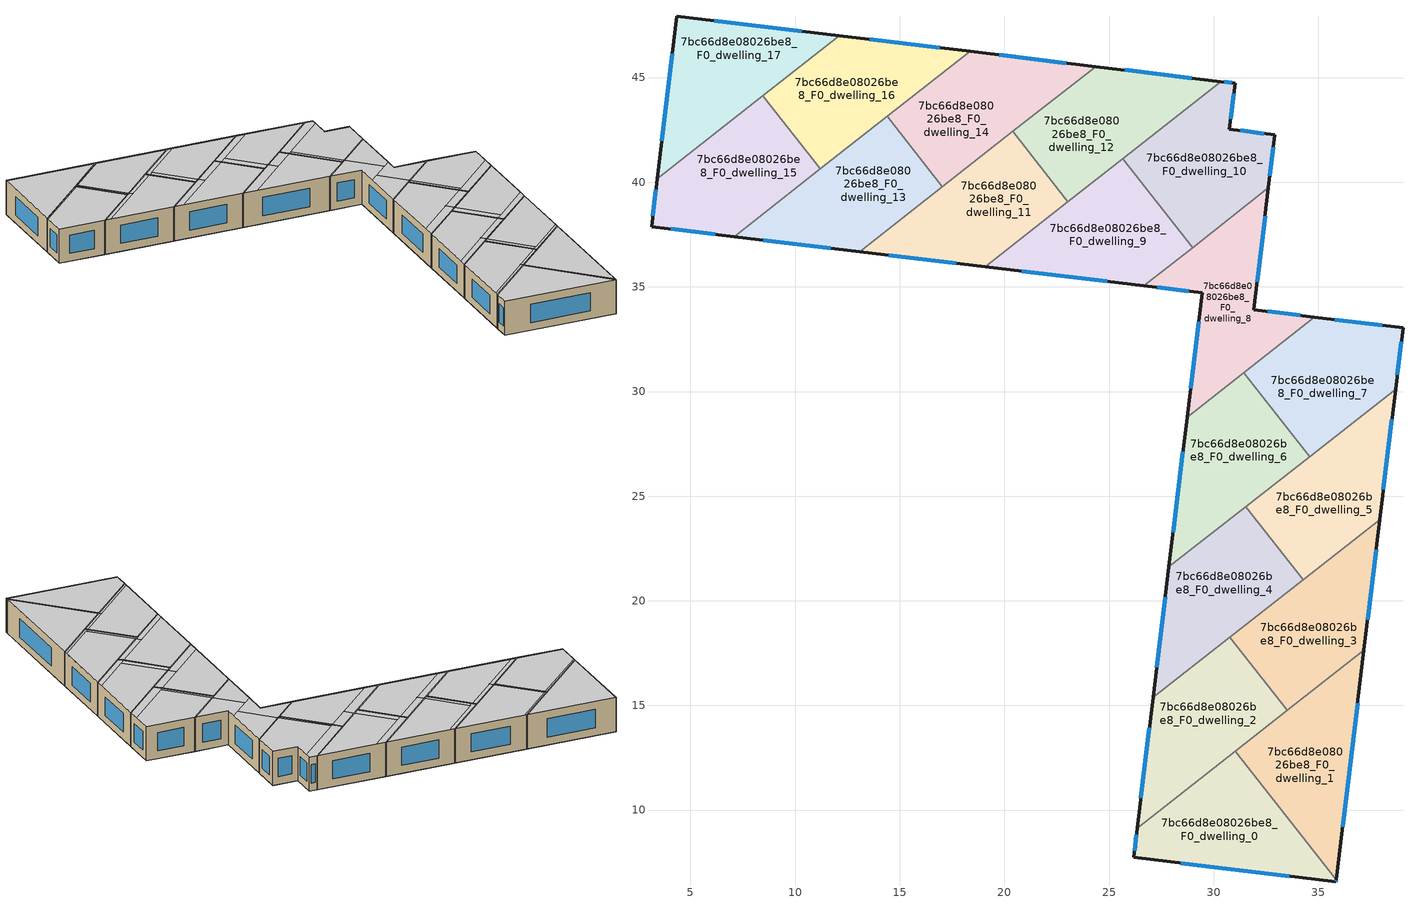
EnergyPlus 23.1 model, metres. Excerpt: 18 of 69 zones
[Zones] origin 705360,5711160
7bc66d8e08026be8_F0_dwelling_0
 floor ground (EU_floor_Construction): 35.84,6.57 35.85,6.67 31.03,12.81 26.35,9.14 26.18,7.74 z0
 wall outside (EU_wall_Construction): 35.85,6.67 35.84,6.57 26.18,7.74 26.35,9.14 z0:3
 wall to 7bc66d8e08026be8_F0_dwelling_1 (EU_wall_Construction): 31.03,12.81 35.85,6.67 z0:3
 wall to 7bc66d8e08026be8_F0_dwelling_2 (EU_wall_Construction): 26.35,9.14 31.03,12.81 z0:3
 window (EU_Window_Construction): 35.85,6.64 35.84,6.59 / 33.6,6.84 28.42,7.47 / 26.22,8.06 26.31,8.82 z0.69:2.31
 ceiling to 7bc66d8e08026be8_F1_dwelling_0 (EU_floor_Construction): 31.03,12.81 35.85,6.67 35.84,6.57 26.18,7.74 26.35,9.14 z3
7bc66d8e08026be8_F0_dwelling_1
 floor ground (EU_floor_Construction): 35.85,6.67 37.18,17.64 31.03,12.81 z0
 wall outside (EU_wall_Construction): 37.18,17.64 35.85,6.67 z0:3
 wall to 7bc66d8e08026be8_F0_dwelling_3 (EU_wall_Construction): 33.51,14.77 37.18,17.64 z0:3
 wall to 7bc66d8e08026be8_F0_dwelling_2 (EU_wall_Construction): 31.03,12.81 33.51,14.77 z0:3
 window (EU_Window_Construction): 36.87,15.1 36.16,9.21 z0.69:2.31
 ceiling to 7bc66d8e08026be8_F1_dwelling_1 (EU_floor_Construction): 37.18,17.64 35.86,6.72 31.05,12.83 z3
 ceiling to 7bc66d8e08026be8_F1_dwelling_0 (EU_floor_Construction): 31.05,12.83 35.86,6.72 35.85,6.67 31.03,12.81 z3
7bc66d8e08026be8_F0_dwelling_10
 floor ground (EU_floor_Construction): 32.62,39.73 32.93,42.27 30.76,42.54 31.02,44.73 30.34,44.81 25.66,41.13 28.99,36.88 z0
 wall outside (EU_wall_Construction): 30.34,44.81 31.02,44.73 30.76,42.54 32.93,42.27 32.62,39.73 z0:3
 wall to 7bc66d8e08026be8_F0_dwelling_9 (EU_wall_Construction): 28.99,36.88 25.66,41.13 z0:3
 wall to 7bc66d8e08026be8_F0_dwelling_12 (EU_wall_Construction): 25.66,41.13 30.35,44.81 z0:3
 wall to 7bc66d8e08026be8_F0_dwelling_8 (EU_wall_Construction): 32.62,39.73 28.99,36.88 z0:3
 window (EU_Window_Construction): 30.5,44.79 30.86,44.75 / 30.96,44.22 30.82,43.04 / 31.26,42.47 32.42,42.33 / 32.86,41.68 32.69,40.32 z0.69:2.31
 ceiling to 7bc66d8e08026be8_F1_dwelling_9 (EU_floor_Construction): 32.93,42.27 32.92,42.17 32.62,39.73 29.24,37.08 26.46,40.63 30.95,44.15 30.76,42.54 z3
 ceiling to 7bc66d8e08026be8_F1_dwelling_11 (EU_floor_Construction): 31.02,44.73 30.95,44.15 26.2,40.43 25.66,41.13 30.34,44.81 z3
 ceiling to 7bc66d8e08026be8_F1_dwelling_8 (EU_floor_Construction): 26.46,40.63 29.24,37.08 28.99,36.88 26.2,40.43 z3
7bc66d8e08026be8_F0_dwelling_11
 floor ground (EU_floor_Construction): 23.03,39.07 20.4,42.42 13.08,36.68 19.08,35.96 z0
 wall outside (EU_wall_Construction): 19.08,35.96 13.08,36.68 z0:3
 wall to 7bc66d8e08026be8_F0_dwelling_12 (EU_wall_Construction): 20.4,42.42 23.03,39.07 z0:3
 wall to 7bc66d8e08026be8_F0_dwelling_13 (EU_wall_Construction): 13.08,36.68 17.04,39.79 z0:3
 wall to 7bc66d8e08026be8_F0_dwelling_9 (EU_wall_Construction): 23.03,39.07 19.08,35.96 z0:3
 wall to 7bc66d8e08026be8_F0_dwelling_14 (EU_wall_Construction): 17.04,39.79 20.4,42.42 z0:3
 window (EU_Window_Construction): 17.69,36.13 14.47,36.52 z0.69:2.31
 ceiling to 7bc66d8e08026be8_F1_dwelling_10 (EU_floor_Construction): 20.78,41.93 23.03,39.07 19.08,35.96 13.96,36.58 z3
 ceiling to 7bc66d8e08026be8_F1_dwelling_12 (EU_floor_Construction): 17.43,40.1 17.82,39.61 13.96,36.58 13.08,36.68 17.04,39.79 z3
 ceiling to 7bc66d8e08026be8_F1_dwelling_13 (EU_floor_Construction): 20.4,42.42 20.78,41.93 17.82,39.61 17.43,40.1 z3
7bc66d8e08026be8_F0_dwelling_12
 floor ground (EU_floor_Construction): 30.34,44.81 24.35,45.53 20.4,42.42 23.03,39.07 z0
 wall outside (EU_wall_Construction): 24.35,45.53 30.34,44.81 z0:3
 wall to 7bc66d8e08026be8_F0_dwelling_14 (EU_wall_Construction): 20.4,42.42 24.35,45.53 z0:3
 wall to 7bc66d8e08026be8_F0_dwelling_9 (EU_wall_Construction): 25.66,41.13 23.03,39.07 z0:3
 window (EU_Window_Construction): 25.74,45.36 28.96,44.98 z0.69:2.31
 ceiling to 7bc66d8e08026be8_F1_dwelling_11 (EU_floor_Construction): 30.34,44.81 23.62,39.53 21.37,42.39 25.23,45.42 z3
 ceiling to 7bc66d8e08026be8_F1_dwelling_10 (EU_floor_Construction): 21.37,42.39 23.62,39.53 23.03,39.07 20.78,41.93 z3
 ceiling to 7bc66d8e08026be8_F1_dwelling_13 (EU_floor_Construction): 25.23,45.42 20.78,41.93 20.4,42.42 24.35,45.53 z3
7bc66d8e08026be8_F0_dwelling_13
 floor ground (EU_floor_Construction): 17.04,39.79 14.41,43.14 7.09,37.4 13.08,36.68 z0
 wall outside (EU_wall_Construction): 13.08,36.68 7.09,37.4 z0:3
 wall to 7bc66d8e08026be8_F0_dwelling_14 (EU_wall_Construction): 14.41,43.14 17.04,39.79 z0:3
 wall to 7bc66d8e08026be8_F0_dwelling_15 (EU_wall_Construction): 7.09,37.4 11.21,40.64 z0:3
 wall to 7bc66d8e08026be8_F0_dwelling_16 (EU_wall_Construction): 11.21,40.64 14.4,43.14 z0:3
 window (EU_Window_Construction): 11.7,36.85 8.48,37.23 z0.69:2.31
 ceiling to 7bc66d8e08026be8_F1_dwelling_12 (EU_floor_Construction): 14.64,42.85 17.04,39.79 13.08,36.68 7.62,37.34 z3
 ceiling to 7bc66d8e08026be8_F1_dwelling_14 (EU_floor_Construction): 11.37,40.76 11.6,40.46 7.62,37.34 7.09,37.4 z3
 ceiling to 7bc66d8e08026be8_F1_dwelling_15 (EU_floor_Construction): 14.41,43.14 14.64,42.85 11.6,40.46 11.37,40.76 z3
7bc66d8e08026be8_F0_dwelling_14
 floor ground (EU_floor_Construction): 24.35,45.53 18.36,46.25 14.41,43.14 17.04,39.79 z0
 wall outside (EU_wall_Construction): 18.36,46.25 24.35,45.53 z0:3
 wall to 7bc66d8e08026be8_F0_dwelling_16 (EU_wall_Construction): 14.41,43.14 18.36,46.25 z0:3
 window (EU_Window_Construction): 19.75,46.08 22.97,45.7 z0.69:2.31
 ceiling to 7bc66d8e08026be8_F1_dwelling_13 (EU_floor_Construction): 24.35,45.53 17.43,40.1 15.03,43.16 18.89,46.19 z3
 ceiling to 7bc66d8e08026be8_F1_dwelling_15 (EU_floor_Construction): 18.89,46.19 14.64,42.85 14.41,43.14 18.36,46.25 z3
 ceiling to 7bc66d8e08026be8_F1_dwelling_12 (EU_floor_Construction): 15.03,43.16 17.43,40.1 17.04,39.79 14.64,42.85 z3
7bc66d8e08026be8_F0_dwelling_15
 floor ground (EU_floor_Construction): 11.21,40.64 8.46,44.14 3.41,40.17 3.14,37.88 7.09,37.4 z0
 wall outside (EU_wall_Construction): 7.09,37.4 3.14,37.88 3.41,40.17 z0:3
 wall to 7bc66d8e08026be8_F0_dwelling_16 (EU_wall_Construction): 8.46,44.14 11.21,40.64 z0:3
 wall to 7bc66d8e08026be8_F0_dwelling_17 (EU_wall_Construction): 3.41,40.17 8.46,44.14 z0:3
 window (EU_Window_Construction): 3.2,38.41 3.35,39.64 / 6.18,37.51 4.05,37.77 z0.69:2.31
 ceiling to 7bc66d8e08026be8_F1_dwelling_14 (EU_floor_Construction): 8.56,44.01 11.21,40.64 7.09,37.4 3.14,37.88 3.39,39.95 z3
 ceiling to 7bc66d8e08026be8_F1_dwelling_16 (EU_floor_Construction): 8.46,44.14 8.56,44.01 3.39,39.95 3.41,40.17 z3
7bc66d8e08026be8_F0_dwelling_16
 floor ground (EU_floor_Construction): 18.36,46.25 12.11,47 8.46,44.14 11.21,40.64 z0
 wall outside (EU_wall_Construction): 12.11,47 18.36,46.25 z0:3
 wall to 7bc66d8e08026be8_F0_dwelling_17 (EU_wall_Construction): 8.46,44.14 12.11,47 z0:3
 window (EU_Window_Construction): 13.56,46.83 16.92,46.42 z0.69:2.31
 ceiling to 7bc66d8e08026be8_F1_dwelling_15 (EU_floor_Construction): 18.36,46.25 11.37,40.76 8.72,44.14 12.34,46.97 z3
 ceiling to 7bc66d8e08026be8_F1_dwelling_14 (EU_floor_Construction): 8.72,44.14 11.37,40.76 11.21,40.64 8.56,44.01 z3
 ceiling to 7bc66d8e08026be8_F1_dwelling_16 (EU_floor_Construction): 12.34,46.97 8.56,44.01 8.46,44.14 12.11,47 z3
7bc66d8e08026be8_F0_dwelling_17
 floor ground (EU_floor_Construction): 12.11,47 4.35,47.94 3.41,40.17 z0
 wall outside (EU_wall_Construction): 3.41,40.17 4.35,47.94 12.11,47 z0:3
 window (EU_Window_Construction): 3.63,41.97 4.13,46.14 / 6.14,47.72 10.31,47.22 z0.69:2.31
 ceiling to 7bc66d8e08026be8_F1_dwelling_16 (EU_floor_Construction): 12.11,47 3.41,40.17 4.35,47.94 z3
7bc66d8e08026be8_F0_dwelling_2
 floor ground (EU_floor_Construction): 33.51,14.77 30.77,18.26 27.11,15.38 26.35,9.14 z0
 wall outside (EU_wall_Construction): 26.35,9.14 27.11,15.38 z0:3
 wall to 7bc66d8e08026be8_F0_dwelling_3 (EU_wall_Construction): 30.77,18.26 33.51,14.77 z0:3
 wall to 7bc66d8e08026be8_F0_dwelling_4 (EU_wall_Construction): 27.11,15.38 30.77,18.26 z0:3
 window (EU_Window_Construction): 26.53,10.59 26.93,13.94 z0.69:2.31
 ceiling to 7bc66d8e08026be8_F1_dwelling_2 (EU_floor_Construction): 30.77,18.26 33.35,14.97 26.4,9.51 27.11,15.38 z3
 ceiling to 7bc66d8e08026be8_F1_dwelling_0 (EU_floor_Construction): 30.89,13.04 31.05,12.83 26.35,9.14 26.4,9.51 z3
 ceiling to 7bc66d8e08026be8_F1_dwelling_1 (EU_floor_Construction): 33.35,14.97 33.51,14.77 31.05,12.83 30.89,13.04 z3
7bc66d8e08026be8_F0_dwelling_3
 floor ground (EU_floor_Construction): 37.18,17.64 37.94,23.88 30.77,18.26 33.51,14.77 z0
 wall outside (EU_wall_Construction): 37.94,23.88 37.18,17.64 z0:3
 wall to 7bc66d8e08026be8_F0_dwelling_5 (EU_wall_Construction): 34.27,21 37.94,23.88 z0:3
 wall to 7bc66d8e08026be8_F0_dwelling_4 (EU_wall_Construction): 30.77,18.26 34.27,21 z0:3
 window (EU_Window_Construction): 37.76,22.44 37.35,19.09 z0.69:2.31
 ceiling to 7bc66d8e08026be8_F1_dwelling_3 (EU_floor_Construction): 37.94,23.88 37.22,18.01 33.66,15.21 31.08,18.5 z3
 ceiling to 7bc66d8e08026be8_F1_dwelling_1 (EU_floor_Construction): 37.22,18.01 37.18,17.64 33.51,14.77 33.35,14.97 z3
 ceiling to 7bc66d8e08026be8_F1_dwelling_2 (EU_floor_Construction): 31.08,18.5 33.66,15.21 33.35,14.97 30.77,18.26 z3
7bc66d8e08026be8_F0_dwelling_4
 floor ground (EU_floor_Construction): 34.27,21 31.53,24.5 27.86,21.62 27.11,15.38 z0
 wall outside (EU_wall_Construction): 27.11,15.38 27.86,21.62 z0:3
 wall to 7bc66d8e08026be8_F0_dwelling_5 (EU_wall_Construction): 31.53,24.5 34.27,21 z0:3
 wall to 7bc66d8e08026be8_F0_dwelling_6 (EU_wall_Construction): 27.86,21.62 31.53,24.5 z0:3
 window (EU_Window_Construction): 27.28,16.82 27.69,20.17 z0.69:2.31
 ceiling to 7bc66d8e08026be8_F1_dwelling_4 (EU_floor_Construction): 31.53,24.5 33.95,21.41 27.19,16.11 27.86,21.62 z3
 ceiling to 7bc66d8e08026be8_F1_dwelling_2 (EU_floor_Construction): 30.76,18.91 31.08,18.5 27.11,15.38 27.19,16.11 z3
 ceiling to 7bc66d8e08026be8_F1_dwelling_3 (EU_floor_Construction): 33.95,21.41 34.27,21 31.08,18.5 30.76,18.91 z3
7bc66d8e08026be8_F0_dwelling_5
 floor ground (EU_floor_Construction): 37.94,23.88 38.69,30.12 31.53,24.5 34.27,21 z0
 wall outside (EU_wall_Construction): 38.69,30.12 37.94,23.88 z0:3
 wall to 7bc66d8e08026be8_F0_dwelling_7 (EU_wall_Construction): 34.58,26.89 38.69,30.12 z0:3
 wall to 7bc66d8e08026be8_F0_dwelling_6 (EU_wall_Construction): 31.53,24.49 34.58,26.89 z0:3
 window (EU_Window_Construction): 38.52,28.68 38.11,25.33 z0.69:2.31
 ceiling to 7bc66d8e08026be8_F1_dwelling_5 (EU_floor_Construction): 38.69,30.12 38.02,24.61 34.46,21.82 32.04,24.9 z3
 ceiling to 7bc66d8e08026be8_F1_dwelling_4 (EU_floor_Construction): 32.04,24.9 34.46,21.82 33.95,21.41 31.53,24.49 z3
 ceiling adiabatic (EU_roof_Construction): 38.02,24.61 37.94,23.88 34.27,21 33.95,21.41 z3
7bc66d8e08026be8_F0_dwelling_6
 floor ground (EU_floor_Construction): 34.58,26.89 31.43,30.9 28.73,28.78 27.86,21.62 z0
 wall outside (EU_wall_Construction): 27.86,21.62 28.73,28.78 z0:3
 wall to 7bc66d8e08026be8_F0_dwelling_7 (EU_wall_Construction): 31.43,30.9 34.58,26.89 z0:3
 wall to 7bc66d8e08026be8_F0_dwelling_8 (EU_wall_Construction): 28.73,28.78 31.43,30.9 z0:3
 window (EU_Window_Construction): 28.06,23.27 28.53,27.12 z0.69:2.31
 ceiling to 7bc66d8e08026be8_F1_dwelling_6 (EU_floor_Construction): 31.43,30.9 34.1,27.51 27.99,22.72 28.73,28.78 z3
 ceiling to 7bc66d8e08026be8_F1_dwelling_4 (EU_floor_Construction): 31.56,25.51 32.04,24.9 27.86,21.62 27.99,22.72 z3
 ceiling to 7bc66d8e08026be8_F1_dwelling_5 (EU_floor_Construction): 34.1,27.51 34.58,26.89 32.04,24.9 31.56,25.51 z3
7bc66d8e08026be8_F0_dwelling_7
 floor ground (EU_floor_Construction): 38.69,30.12 39.05,33.05 34.81,33.56 31.43,30.9 34.58,26.89 z0
 wall outside (EU_wall_Construction): 34.81,33.56 39.05,33.05 38.69,30.12 z0:3
 wall to 7bc66d8e08026be8_F0_dwelling_8 (EU_wall_Construction): 31.43,30.9 34.81,33.56 z0:3
 window (EU_Window_Construction): 38.96,32.37 38.77,30.8 / 35.79,33.44 38.07,33.17 z0.69:2.31
 ceiling to 7bc66d8e08026be8_F1_dwelling_7 (EU_floor_Construction): 39.05,33.05 38.82,31.22 34.37,27.72 31.71,31.12 34.81,33.56 z3
 ceiling to 7bc66d8e08026be8_F1_dwelling_5 (EU_floor_Construction): 38.82,31.22 38.69,30.12 34.58,26.89 34.1,27.51 z3
 ceiling to 7bc66d8e08026be8_F1_dwelling_6 (EU_floor_Construction): 31.71,31.12 34.37,27.72 34.1,27.51 31.43,30.9 z3
7bc66d8e08026be8_F0_dwelling_8
 floor ground (EU_floor_Construction): 34.81,33.56 31.91,33.91 32.62,39.73 26.67,35.05 29.45,34.72 28.73,28.78 z0
 wall outside (EU_wall_Construction): 28.73,28.78 29.45,34.72 26.67,35.05 / 32.62,39.73 31.91,33.91 34.81,33.56 z0:3
 wall to 7bc66d8e08026be8_F0_dwelling_9 (EU_wall_Construction): 26.67,35.05 28.99,36.88 z0:3
 window (EU_Window_Construction): 32.58,33.83 34.14,33.64 / 28.89,30.15 29.28,33.34 / 28.8,34.8 27.31,34.98 / 32.45,38.38 32.07,35.25 z0.69:2.31
 ceiling to 7bc66d8e08026be8_F1_dwelling_8 (EU_floor_Construction): 29.24,37.08 31.34,34.4 29.2,32.72 29.45,34.72 26.67,35.05 z3
 ceiling to 7bc66d8e08026be8_F1_dwelling_9 (EU_floor_Construction): 32.62,39.73 32.04,34.95 31.34,34.4 29.24,37.08 z3
 ceiling to 7bc66d8e08026be8_F1_dwelling_7 (EU_floor_Construction): 34.81,33.56 31.71,31.12 29.97,33.33 32.04,34.95 31.91,33.91 z3
 ceiling to 7bc66d8e08026be8_F1_dwelling_6 (EU_floor_Construction): 29.97,33.33 31.71,31.12 28.73,28.78 29.2,32.72 z3
7bc66d8e08026be8_F0_dwelling_9
 floor ground (EU_floor_Construction): 28.99,36.88 25.66,41.13 19.08,35.96 26.67,35.05 z0
 wall outside (EU_wall_Construction): 26.67,35.05 19.08,35.96 z0:3
 window (EU_Window_Construction): 24.91,35.26 20.83,35.75 z0.69:2.31
 ceiling to 7bc66d8e08026be8_F1_dwelling_8 (EU_floor_Construction): 26.2,40.43 28.99,36.88 26.67,35.05 20.33,35.81 z3
 ceiling to 7bc66d8e08026be8_F1_dwelling_10 (EU_floor_Construction): 23.62,39.53 24.16,38.83 20.33,35.81 19.08,35.96 z3
 ceiling to 7bc66d8e08026be8_F1_dwelling_11 (EU_floor_Construction): 25.66,41.13 26.2,40.43 24.16,38.83 23.62,39.53 z3
[Building]
EU S2 Campaign: North Axis=0; Terrain=City; Solar Distribution=FullExterior
[Site:Location]
London: Latitude=51.5; Longitude=-0.5; Time Zone=0; Elevation=25
[SizingPeriod:WeatherFileDays]
AnnualSizingPeriod: Begin Month=1; Begin Day of Month=1; End Month=12; End Day of Month=31; Day of Week for Start Day=Monday; Use Weather File Daylight Saving Period=No; Use Weather File Rain and Snow Indicators=No
[MATERIAL]
EU_InternalMass_Material: Roughness=MediumRough; Thickness=0.1; Conductivity=1; Density=1800; Specific Heat=900; Thermal Absorptance=0.9; Solar Absorptance=0.7; Visible Absorptance=0.7
[MATERIAL:NOMASS] Roughness=MediumRough; Thermal Absorptance=0.9; Solar Absorptance=0.7; Visible Absorptance=0.7
Name | Thermal Resistance
EU_wall_NoMass | 0.635353
EU_roof_NoMass | 0.675062
EU_floor_NoMass | 1.96382
[WINDOWMATERIAL:SIMPLEGLAZINGSYSTEM]
EU_Window_SimpleGlazing: UFactor=2.96269; Solar Heat Gain Coefficient=0.76; Visible Transmittance=0.76
[CONSTRUCTION]
EU_wall_Construction: EU_wall_NoMass
EU_roof_Construction: EU_roof_NoMass
EU_floor_Construction: EU_floor_NoMass
EU_InternalMass_Construction: EU_InternalMass_Material
EU_Window_Construction: EU_Window_SimpleGlazing
[ZONE] Type=1; Multiplier=1; Ceiling Height=autocalculate; Floor Area=autocalculate; Part of Total Floor Area=Yes
Name | Volume
7bc66d8e08026be8_F0_dwelling_0 | 91.7073
7bc66d8e08026be8_F0_dwelling_1 | 91.7043
7bc66d8e08026be8_F0_dwelling_10 | 91.6875
7bc66d8e08026be8_F0_dwelling_11 | 91.7241
7bc66d8e08026be8_F0_dwelling_12 | 91.7065
7bc66d8e08026be8_F0_dwelling_13 | 91.7029
7bc66d8e08026be8_F0_dwelling_14 | 91.6904
7bc66d8e08026be8_F0_dwelling_15 | 91.6838
7bc66d8e08026be8_F0_dwelling_16 | 91.6868
7bc66d8e08026be8_F0_dwelling_17 | 91.6919
7bc66d8e08026be8_F0_dwelling_2 | 91.6787
7bc66d8e08026be8_F0_dwelling_3 | 91.6882
7bc66d8e08026be8_F0_dwelling_4 | 91.6956
7bc66d8e08026be8_F0_dwelling_5; 7bc66d8e08026be8_F0_dwelling_6 | 91.689
7bc66d8e08026be8_F0_dwelling_7 | 91.6948
7bc66d8e08026be8_F0_dwelling_8 | 91.6816
7bc66d8e08026be8_F0_dwelling_9 | 91.6912
[INTERNALMASS] Construction=EU_InternalMass_Construction
Name | Zone or ZoneList | Surface Area
7bc66d8e08026be8_F0_dwelling_0_EU_InternalMass | 7bc66d8e08026be8_F0_dwelling_0 | 30.5697
7bc66d8e08026be8_F0_dwelling_1_EU_InternalMass | 7bc66d8e08026be8_F0_dwelling_1 | 30.5667
7bc66d8e08026be8_F0_dwelling_2_EU_InternalMass | 7bc66d8e08026be8_F0_dwelling_2 | 30.5609
7bc66d8e08026be8_F0_dwelling_3_EU_InternalMass | 7bc66d8e08026be8_F0_dwelling_3 | 30.5615
7bc66d8e08026be8_F0_dwelling_4_EU_InternalMass | 7bc66d8e08026be8_F0_dwelling_4 | 30.565
7bc66d8e08026be8_F0_dwelling_5_EU_InternalMass | 7bc66d8e08026be8_F0_dwelling_5 | 30.5632
7bc66d8e08026be8_F0_dwelling_6_EU_InternalMass | 7bc66d8e08026be8_F0_dwelling_6 | 30.5618
7bc66d8e08026be8_F0_dwelling_7_EU_InternalMass | 7bc66d8e08026be8_F0_dwelling_7 | 30.5648
7bc66d8e08026be8_F0_dwelling_8_EU_InternalMass | 7bc66d8e08026be8_F0_dwelling_8 | 30.5609
7bc66d8e08026be8_F0_dwelling_9_EU_InternalMass | 7bc66d8e08026be8_F0_dwelling_9 | 30.5632
7bc66d8e08026be8_F0_dwelling_10_EU_InternalMass | 7bc66d8e08026be8_F0_dwelling_10 | 30.5626
7bc66d8e08026be8_F0_dwelling_11_EU_InternalMass | 7bc66d8e08026be8_F0_dwelling_11 | 30.5732
7bc66d8e08026be8_F0_dwelling_12_EU_InternalMass | 7bc66d8e08026be8_F0_dwelling_12 | 30.57
7bc66d8e08026be8_F0_dwelling_13_EU_InternalMass | 7bc66d8e08026be8_F0_dwelling_13 | 30.5659
7bc66d8e08026be8_F0_dwelling_14_EU_InternalMass | 7bc66d8e08026be8_F0_dwelling_14 | 30.5636
7bc66d8e08026be8_F0_dwelling_15_EU_InternalMass | 7bc66d8e08026be8_F0_dwelling_15 | 30.5617
7bc66d8e08026be8_F0_dwelling_16_EU_InternalMass | 7bc66d8e08026be8_F0_dwelling_16 | 30.5647
7bc66d8e08026be8_F0_dwelling_17_EU_InternalMass | 7bc66d8e08026be8_F0_dwelling_17 | 30.5644
[OTHEREQUIPMENT] Fuel Type=Electricity; Design Level Calculation Method=Watts/Area; Power per Zone Floor Area=1; Fraction Latent=0; Fraction Radiant=0; Fraction Lost=0; Carbon Dioxide Generation Rate=0; EndUse Subcategory=EU_Step8_InternalGains
Name | Zone or ZoneList or Space or SpaceList | Schedule
EU_Step8_InternalGain_7bc66d8e08026be8_F0_dwelling_0_f000 | 7bc66d8e08026be8_F0_dwelling_0 | EU_Step8_GainSchedule_7bc66d8e08026be8_F0_dwelling_0_f000
EU_Step8_InternalGain_7bc66d8e08026be8_F0_dwelling_1_f000 | 7bc66d8e08026be8_F0_dwelling_1 | EU_Step8_GainSchedule_7bc66d8e08026be8_F0_dwelling_1_f000
EU_Step8_InternalGain_7bc66d8e08026be8_F0_dwelling_2_f000 | 7bc66d8e08026be8_F0_dwelling_2 | EU_Step8_GainSchedule_7bc66d8e08026be8_F0_dwelling_2_f000
EU_Step8_InternalGain_7bc66d8e08026be8_F0_dwelling_3_f000 | 7bc66d8e08026be8_F0_dwelling_3 | EU_Step8_GainSchedule_7bc66d8e08026be8_F0_dwelling_3_f000
EU_Step8_InternalGain_7bc66d8e08026be8_F0_dwelling_4_f000 | 7bc66d8e08026be8_F0_dwelling_4 | EU_Step8_GainSchedule_7bc66d8e08026be8_F0_dwelling_4_f000
EU_Step8_InternalGain_7bc66d8e08026be8_F0_dwelling_5_f000 | 7bc66d8e08026be8_F0_dwelling_5 | EU_Step8_GainSchedule_7bc66d8e08026be8_F0_dwelling_5_f000
EU_Step8_InternalGain_7bc66d8e08026be8_F0_dwelling_6_f000 | 7bc66d8e08026be8_F0_dwelling_6 | EU_Step8_GainSchedule_7bc66d8e08026be8_F0_dwelling_6_f000
EU_Step8_InternalGain_7bc66d8e08026be8_F0_dwelling_7_f000 | 7bc66d8e08026be8_F0_dwelling_7 | EU_Step8_GainSchedule_7bc66d8e08026be8_F0_dwelling_7_f000
EU_Step8_InternalGain_7bc66d8e08026be8_F0_dwelling_8_f000 | 7bc66d8e08026be8_F0_dwelling_8 | EU_Step8_GainSchedule_7bc66d8e08026be8_F0_dwelling_8_f000
EU_Step8_InternalGain_7bc66d8e08026be8_F0_dwelling_9_f000 | 7bc66d8e08026be8_F0_dwelling_9 | EU_Step8_GainSchedule_7bc66d8e08026be8_F0_dwelling_9_f000
EU_Step8_InternalGain_7bc66d8e08026be8_F0_dwelling_10_f000 | 7bc66d8e08026be8_F0_dwelling_10 | EU_Step8_GainSchedule_7bc66d8e08026be8_F0_dwelling_10_f000
EU_Step8_InternalGain_7bc66d8e08026be8_F0_dwelling_11_f000 | 7bc66d8e08026be8_F0_dwelling_11 | EU_Step8_GainSchedule_7bc66d8e08026be8_F0_dwelling_11_f000
EU_Step8_InternalGain_7bc66d8e08026be8_F0_dwelling_12_f000 | 7bc66d8e08026be8_F0_dwelling_12 | EU_Step8_GainSchedule_7bc66d8e08026be8_F0_dwelling_12_f000
EU_Step8_InternalGain_7bc66d8e08026be8_F0_dwelling_13_f000 | 7bc66d8e08026be8_F0_dwelling_13 | EU_Step8_GainSchedule_7bc66d8e08026be8_F0_dwelling_13_f000
EU_Step8_InternalGain_7bc66d8e08026be8_F0_dwelling_14_f000 | 7bc66d8e08026be8_F0_dwelling_14 | EU_Step8_GainSchedule_7bc66d8e08026be8_F0_dwelling_14_f000
EU_Step8_InternalGain_7bc66d8e08026be8_F0_dwelling_15_f000 | 7bc66d8e08026be8_F0_dwelling_15 | EU_Step8_GainSchedule_7bc66d8e08026be8_F0_dwelling_15_f000
EU_Step8_InternalGain_7bc66d8e08026be8_F0_dwelling_16_f000 | 7bc66d8e08026be8_F0_dwelling_16 | EU_Step8_GainSchedule_7bc66d8e08026be8_F0_dwelling_16_f000
EU_Step8_InternalGain_7bc66d8e08026be8_F0_dwelling_17_f000 | 7bc66d8e08026be8_F0_dwelling_17 | EU_Step8_GainSchedule_7bc66d8e08026be8_F0_dwelling_17_f000
[ZONEVENTILATION:DESIGNFLOWRATE] Schedule=EU_AlwaysOn; Design Flow Rate Calculation Method=AirChanges/Hour; Air Changes per Hour=0.555504; Ventilation Type=Natural; Fan Pressure Rise=0; Fan Total Efficiency=1; Constant Term Coefficient=1; Temperature Term Coefficient=0; Velocity Term Coefficient=0; Velocity Squared Term Coefficient=0; Minimum Indoor Temperature=-100; Maximum Indoor Temperature=100; Delta Temperature=-100; Minimum Outdoor Temperature=-100; Maximum Outdoor Temperature=100; Maximum Wind Speed=40
Name | Zone or ZoneList or Space or SpaceList
EU_ConstantAir_7bc66d8e08026be8_F0_dwelling_0 | 7bc66d8e08026be8_F0_dwelling_0
EU_ConstantAir_7bc66d8e08026be8_F0_dwelling_1 | 7bc66d8e08026be8_F0_dwelling_1
EU_ConstantAir_7bc66d8e08026be8_F0_dwelling_2 | 7bc66d8e08026be8_F0_dwelling_2
EU_ConstantAir_7bc66d8e08026be8_F0_dwelling_3 | 7bc66d8e08026be8_F0_dwelling_3
EU_ConstantAir_7bc66d8e08026be8_F0_dwelling_4 | 7bc66d8e08026be8_F0_dwelling_4
EU_ConstantAir_7bc66d8e08026be8_F0_dwelling_5 | 7bc66d8e08026be8_F0_dwelling_5
EU_ConstantAir_7bc66d8e08026be8_F0_dwelling_6 | 7bc66d8e08026be8_F0_dwelling_6
EU_ConstantAir_7bc66d8e08026be8_F0_dwelling_7 | 7bc66d8e08026be8_F0_dwelling_7
EU_ConstantAir_7bc66d8e08026be8_F0_dwelling_8 | 7bc66d8e08026be8_F0_dwelling_8
EU_ConstantAir_7bc66d8e08026be8_F0_dwelling_9 | 7bc66d8e08026be8_F0_dwelling_9
EU_ConstantAir_7bc66d8e08026be8_F0_dwelling_10 | 7bc66d8e08026be8_F0_dwelling_10
EU_ConstantAir_7bc66d8e08026be8_F0_dwelling_11 | 7bc66d8e08026be8_F0_dwelling_11
EU_ConstantAir_7bc66d8e08026be8_F0_dwelling_12 | 7bc66d8e08026be8_F0_dwelling_12
EU_ConstantAir_7bc66d8e08026be8_F0_dwelling_13 | 7bc66d8e08026be8_F0_dwelling_13
EU_ConstantAir_7bc66d8e08026be8_F0_dwelling_14 | 7bc66d8e08026be8_F0_dwelling_14
EU_ConstantAir_7bc66d8e08026be8_F0_dwelling_15 | 7bc66d8e08026be8_F0_dwelling_15
EU_ConstantAir_7bc66d8e08026be8_F0_dwelling_16 | 7bc66d8e08026be8_F0_dwelling_16
EU_ConstantAir_7bc66d8e08026be8_F0_dwelling_17 | 7bc66d8e08026be8_F0_dwelling_17
[HVACTEMPLATE:THERMOSTAT] Constant Heating Setpoint=20; Constant Cooling Setpoint=50
EU_HeatOnly_7bc66d8e08026be8_F0_dwelling_0; EU_HeatOnly_7bc66d8e08026be8_F0_dwelling_1; EU_HeatOnly_7bc66d8e08026be8_F0_dwelling_2; EU_HeatOnly_7bc66d8e08026be8_F0_dwelling_3; EU_HeatOnly_7bc66d8e08026be8_F0_dwelling_4; EU_HeatOnly_7bc66d8e08026be8_F0_dwelling_5; EU_HeatOnly_7bc66d8e08026be8_F0_dwelling_6; EU_HeatOnly_7bc66d8e08026be8_F0_dwelling_7; EU_HeatOnly_7bc66d8e08026be8_F0_dwelling_8; EU_HeatOnly_7bc66d8e08026be8_F0_dwelling_9; EU_HeatOnly_7bc66d8e08026be8_F0_dwelling_10; EU_HeatOnly_7bc66d8e08026be8_F0_dwelling_11; EU_HeatOnly_7bc66d8e08026be8_F0_dwelling_12; EU_HeatOnly_7bc66d8e08026be8_F0_dwelling_13; EU_HeatOnly_7bc66d8e08026be8_F0_dwelling_14; EU_HeatOnly_7bc66d8e08026be8_F0_dwelling_15; EU_HeatOnly_7bc66d8e08026be8_F0_dwelling_16; EU_HeatOnly_7bc66d8e08026be8_F0_dwelling_17; EU_HeatOnly_7bc66d8e08026be8_F1_dwelling_0; EU_HeatOnly_7bc66d8e08026be8_F1_dwelling_1; EU_HeatOnly_7bc66d8e08026be8_F1_dwelling_2; EU_HeatOnly_7bc66d8e08026be8_F1_dwelling_3; EU_HeatOnly_7bc66d8e08026be8_F1_dwelling_4; EU_HeatOnly_7bc66d8e08026be8_F1_dwelling_5; EU_HeatOnly_7bc66d8e08026be8_F1_dwelling_6; EU_HeatOnly_7bc66d8e08026be8_F1_dwelling_7; EU_HeatOnly_7bc66d8e08026be8_F1_dwelling_8; EU_HeatOnly_7bc66d8e08026be8_F1_dwelling_9; EU_HeatOnly_7bc66d8e08026be8_F1_dwelling_10; EU_HeatOnly_7bc66d8e08026be8_F1_dwelling_11; EU_HeatOnly_7bc66d8e08026be8_F1_dwelling_12; EU_HeatOnly_7bc66d8e08026be8_F1_dwelling_13; EU_HeatOnly_7bc66d8e08026be8_F1_dwelling_14; EU_HeatOnly_7bc66d8e08026be8_F1_dwelling_15; EU_HeatOnly_7bc66d8e08026be8_F1_dwelling_16; EU_HeatOnly_7bc66d8e08026be8_F2_dwelling_0; EU_HeatOnly_7bc66d8e08026be8_F2_dwelling_1; EU_HeatOnly_7bc66d8e08026be8_F2_dwelling_2; EU_HeatOnly_7bc66d8e08026be8_F2_dwelling_3; EU_HeatOnly_7bc66d8e08026be8_F2_dwelling_4; EU_HeatOnly_7bc66d8e08026be8_F2_dwelling_5; EU_HeatOnly_7bc66d8e08026be8_F2_dwelling_6; EU_HeatOnly_7bc66d8e08026be8_F2_dwelling_7; EU_HeatOnly_7bc66d8e08026be8_F2_dwelling_8; EU_HeatOnly_7bc66d8e08026be8_F2_dwelling_9; EU_HeatOnly_7bc66d8e08026be8_F2_dwelling_10; EU_HeatOnly_7bc66d8e08026be8_F2_dwelling_11; EU_HeatOnly_7bc66d8e08026be8_F2_dwelling_12; EU_HeatOnly_7bc66d8e08026be8_F2_dwelling_13; EU_HeatOnly_7bc66d8e08026be8_F2_dwelling_14; EU_HeatOnly_7bc66d8e08026be8_F2_dwelling_15; EU_HeatOnly_7bc66d8e08026be8_F2_dwelling_16; EU_HeatOnly_7bc66d8e08026be8_F3_dwelling_0; EU_HeatOnly_7bc66d8e08026be8_F3_dwelling_1; EU_HeatOnly_7bc66d8e08026be8_F3_dwelling_2; EU_HeatOnly_7bc66d8e08026be8_F3_dwelling_3; EU_HeatOnly_7bc66d8e08026be8_F3_dwelling_4; EU_HeatOnly_7bc66d8e08026be8_F3_dwelling_5; EU_HeatOnly_7bc66d8e08026be8_F3_dwelling_6; EU_HeatOnly_7bc66d8e08026be8_F3_dwelling_7; EU_HeatOnly_7bc66d8e08026be8_F3_dwelling_8; EU_HeatOnly_7bc66d8e08026be8_F3_dwelling_9; EU_HeatOnly_7bc66d8e08026be8_F3_dwelling_10; EU_HeatOnly_7bc66d8e08026be8_F3_dwelling_11; EU_HeatOnly_7bc66d8e08026be8_F3_dwelling_12; EU_HeatOnly_7bc66d8e08026be8_F3_dwelling_13; EU_HeatOnly_7bc66d8e08026be8_F3_dwelling_14; EU_HeatOnly_7bc66d8e08026be8_F3_dwelling_15; EU_HeatOnly_7bc66d8e08026be8_F3_dwelling_16
[HVACTEMPLATE:ZONE:IDEALLOADSAIRSYSTEM] System Availability Schedule=EU_AlwaysOn; Maximum Heating Supply Air Temperature=50; Minimum Cooling Supply Air Temperature=13; Maximum Heating Supply Air Humidity Ratio=0.0156; Minimum Cooling Supply Air Humidity Ratio=0.0077; Heating Limit=NoLimit; Cooling Limit=NoLimit; Heating Availability Schedule=EU_AlwaysOn; Cooling Availability Schedule=EU_CoolingOff; Dehumidification Control Type=ConstantSensibleHeatRatio; Cooling Sensible Heat Ratio=0.7; Dehumidification Setpoint=60; Humidification Control Type=None; Humidification Setpoint=30; Outdoor Air Method=None; Outdoor Air Flow Rate per Person=0.00944; Outdoor Air Flow Rate per Zone Floor Area=0; Outdoor Air Flow Rate per Zone=0; Demand Controlled Ventilation Type=None; Outdoor Air Economizer Type=NoEconomizer; Heat Recovery Type=None; Sensible Heat Recovery Effectiveness=0.7; Latent Heat Recovery Effectiveness=0.65
Name | Template Thermostat
7bc66d8e08026be8_F0_dwelling_0 | EU_HeatOnly_7bc66d8e08026be8_F0_dwelling_0
7bc66d8e08026be8_F0_dwelling_1 | EU_HeatOnly_7bc66d8e08026be8_F0_dwelling_1
7bc66d8e08026be8_F0_dwelling_2 | EU_HeatOnly_7bc66d8e08026be8_F0_dwelling_2
7bc66d8e08026be8_F0_dwelling_3 | EU_HeatOnly_7bc66d8e08026be8_F0_dwelling_3
7bc66d8e08026be8_F0_dwelling_4 | EU_HeatOnly_7bc66d8e08026be8_F0_dwelling_4
7bc66d8e08026be8_F0_dwelling_5 | EU_HeatOnly_7bc66d8e08026be8_F0_dwelling_5
7bc66d8e08026be8_F0_dwelling_6 | EU_HeatOnly_7bc66d8e08026be8_F0_dwelling_6
7bc66d8e08026be8_F0_dwelling_7 | EU_HeatOnly_7bc66d8e08026be8_F0_dwelling_7
7bc66d8e08026be8_F0_dwelling_8 | EU_HeatOnly_7bc66d8e08026be8_F0_dwelling_8
7bc66d8e08026be8_F0_dwelling_9 | EU_HeatOnly_7bc66d8e08026be8_F0_dwelling_9
7bc66d8e08026be8_F0_dwelling_10 | EU_HeatOnly_7bc66d8e08026be8_F0_dwelling_10
7bc66d8e08026be8_F0_dwelling_11 | EU_HeatOnly_7bc66d8e08026be8_F0_dwelling_11
7bc66d8e08026be8_F0_dwelling_12 | EU_HeatOnly_7bc66d8e08026be8_F0_dwelling_12
7bc66d8e08026be8_F0_dwelling_13 | EU_HeatOnly_7bc66d8e08026be8_F0_dwelling_13
7bc66d8e08026be8_F0_dwelling_14 | EU_HeatOnly_7bc66d8e08026be8_F0_dwelling_14
7bc66d8e08026be8_F0_dwelling_15 | EU_HeatOnly_7bc66d8e08026be8_F0_dwelling_15
7bc66d8e08026be8_F0_dwelling_16 | EU_HeatOnly_7bc66d8e08026be8_F0_dwelling_16
7bc66d8e08026be8_F0_dwelling_17 | EU_HeatOnly_7bc66d8e08026be8_F0_dwelling_17
[SIZING:ZONE] Zone Cooling Design Supply Air Temperature Input Method=SupplyAirTemperature; Zone Cooling Design Supply Air Temperature=13; Zone Heating Design Supply Air Temperature Input Method=SupplyAirTemperature; Zone Heating Design Supply Air Temperature=50; Zone Cooling Design Supply Air Humidity Ratio=0.008; Zone Heating Design Supply Air Humidity Ratio=0.008; Cooling Design Air Flow Method=DesignDay; Cooling Design Air Flow Rate=0; Cooling Minimum Air Flow per Zone Floor Area=0.000762; Cooling Minimum Air Flow=0; Cooling Minimum Air Flow Fraction=0.2; Heating Design Air Flow Method=DesignDay; Heating Design Air Flow Rate=0; Heating Maximum Air Flow per Zone Floor Area=0.002032; Heating Maximum Air Flow=0.141576; Heating Maximum Air Flow Fraction=0.3; Account for Dedicated Outdoor Air System=No; Dedicated Outdoor Air System Control Strategy=NeutralSupplyAir; Dedicated Outdoor Air Low Setpoint Temperature for Design=autosize; Dedicated Outdoor Air High Setpoint Temperature for Design=autosize; Zone Load Sizing Method=Sensible Load Only No Latent Load; Zone Latent Cooling Design Supply Air Humidity Ratio Input Method=HumidityRatioDifference; Zone Cooling Design Supply Air Humidity Ratio Difference=0.005; Zone Latent Heating Design Supply Air Humidity Ratio Input Method=HumidityRatioDifference; Zone Humidification Design Supply Air Humidity Ratio Difference=0.005
7bc66d8e08026be8_F0_dwelling_0; 7bc66d8e08026be8_F0_dwelling_1; 7bc66d8e08026be8_F0_dwelling_2; 7bc66d8e08026be8_F0_dwelling_3; 7bc66d8e08026be8_F0_dwelling_4; 7bc66d8e08026be8_F0_dwelling_5; 7bc66d8e08026be8_F0_dwelling_6; 7bc66d8e08026be8_F0_dwelling_7; 7bc66d8e08026be8_F0_dwelling_8; 7bc66d8e08026be8_F0_dwelling_9; 7bc66d8e08026be8_F0_dwelling_10; 7bc66d8e08026be8_F0_dwelling_11; 7bc66d8e08026be8_F0_dwelling_12; 7bc66d8e08026be8_F0_dwelling_13; 7bc66d8e08026be8_F0_dwelling_14; 7bc66d8e08026be8_F0_dwelling_15; 7bc66d8e08026be8_F0_dwelling_16; 7bc66d8e08026be8_F0_dwelling_17
[SCHEDULE:CONSTANT]
Name | Hourly Value
EU_AlwaysOn | 1
EU_CoolingOff | 0
[SCHEDULE:FILE] Column Number=1; Rows to Skip at Top=0; Number of Hours of Data=8760; Column Separator=Comma; Interpolate to Timestep=No; Minutes per Item=60; Adjust Schedule for Daylight Savings=Yes
Name | File
EU_Step8_GainSchedule_7bc66d8e08026be8_F0_dwelling_0_f000 | ../../schedules/7bc66d8e08026be8/7bc66d8e08026be8_F0_dwelling_0_f000_gain.csv
EU_Step8_GainSchedule_7bc66d8e08026be8_F0_dwelling_1_f000 | ../../schedules/7bc66d8e08026be8/7bc66d8e08026be8_F0_dwelling_1_f000_gain.csv
EU_Step8_GainSchedule_7bc66d8e08026be8_F0_dwelling_2_f000 | ../../schedules/7bc66d8e08026be8/7bc66d8e08026be8_F0_dwelling_2_f000_gain.csv
EU_Step8_GainSchedule_7bc66d8e08026be8_F0_dwelling_3_f000 | ../../schedules/7bc66d8e08026be8/7bc66d8e08026be8_F0_dwelling_3_f000_gain.csv
EU_Step8_GainSchedule_7bc66d8e08026be8_F0_dwelling_4_f000 | ../../schedules/7bc66d8e08026be8/7bc66d8e08026be8_F0_dwelling_4_f000_gain.csv
EU_Step8_GainSchedule_7bc66d8e08026be8_F0_dwelling_5_f000 | ../../schedules/7bc66d8e08026be8/7bc66d8e08026be8_F0_dwelling_5_f000_gain.csv
EU_Step8_GainSchedule_7bc66d8e08026be8_F0_dwelling_6_f000 | ../../schedules/7bc66d8e08026be8/7bc66d8e08026be8_F0_dwelling_6_f000_gain.csv
EU_Step8_GainSchedule_7bc66d8e08026be8_F0_dwelling_7_f000 | ../../schedules/7bc66d8e08026be8/7bc66d8e08026be8_F0_dwelling_7_f000_gain.csv
EU_Step8_GainSchedule_7bc66d8e08026be8_F0_dwelling_8_f000 | ../../schedules/7bc66d8e08026be8/7bc66d8e08026be8_F0_dwelling_8_f000_gain.csv
EU_Step8_GainSchedule_7bc66d8e08026be8_F0_dwelling_9_f000 | ../../schedules/7bc66d8e08026be8/7bc66d8e08026be8_F0_dwelling_9_f000_gain.csv
EU_Step8_GainSchedule_7bc66d8e08026be8_F0_dwelling_10_f000 | ../../schedules/7bc66d8e08026be8/7bc66d8e08026be8_F0_dwelling_10_f000_gain.csv
EU_Step8_GainSchedule_7bc66d8e08026be8_F0_dwelling_11_f000 | ../../schedules/7bc66d8e08026be8/7bc66d8e08026be8_F0_dwelling_11_f000_gain.csv
EU_Step8_GainSchedule_7bc66d8e08026be8_F0_dwelling_12_f000 | ../../schedules/7bc66d8e08026be8/7bc66d8e08026be8_F0_dwelling_12_f000_gain.csv
EU_Step8_GainSchedule_7bc66d8e08026be8_F0_dwelling_13_f000 | ../../schedules/7bc66d8e08026be8/7bc66d8e08026be8_F0_dwelling_13_f000_gain.csv
EU_Step8_GainSchedule_7bc66d8e08026be8_F0_dwelling_14_f000 | ../../schedules/7bc66d8e08026be8/7bc66d8e08026be8_F0_dwelling_14_f000_gain.csv
EU_Step8_GainSchedule_7bc66d8e08026be8_F0_dwelling_15_f000 | ../../schedules/7bc66d8e08026be8/7bc66d8e08026be8_F0_dwelling_15_f000_gain.csv
EU_Step8_GainSchedule_7bc66d8e08026be8_F0_dwelling_16_f000 | ../../schedules/7bc66d8e08026be8/7bc66d8e08026be8_F0_dwelling_16_f000_gain.csv
EU_Step8_GainSchedule_7bc66d8e08026be8_F0_dwelling_17_f000 | ../../schedules/7bc66d8e08026be8/7bc66d8e08026be8_F0_dwelling_17_f000_gain.csv
